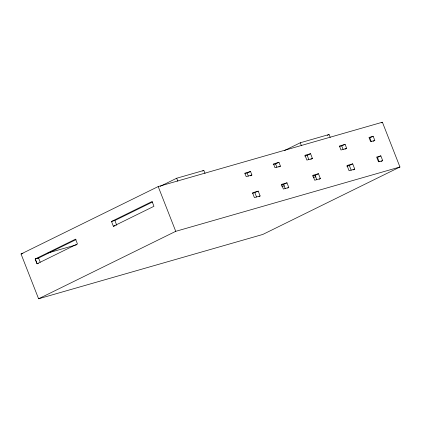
<?xml version="1.0" encoding="UTF-8"?>
<svg xmlns="http://www.w3.org/2000/svg" width="421" height="421" viewBox="0 0 421 421"><rect width="100%" height="100%" fill="white"/><g stroke="black" fill="none" stroke-linecap="round" stroke-linejoin="round"><path stroke-width="0.63" d="M21.05 254.005L158.196 186.556L382.405 122.222L399.95 166.995L262.804 234.444L38.595 298.778L21.05 254.005L22.945 253.463M160.19 186.345L176.683 178.236L203.843 170.442L205.011 173.415M202.664 171.021L203.843 170.442M37.09 263.772L35.217 258.983L75.575 239.133L77.448 243.922L37.059 263.788L38.19 263.462L37.09 263.772L35.185 258.999L38.574 258.026L76.038 239.596M111.481 221.472L152.086 201.501L153.96 206.295L113.36 226.261L111.481 221.472L114.875 220.499L152.534 201.975M284.364 150.592L300.268 142.772L329.08 134.504L330.222 137.43M244.901 173.841L250.542 171.531L251.905 175.015L250.232 175.836M327.312 135.373L329.08 134.504M273.166 164.653L275.592 163.958L278.949 162.306L280.46 166.169L278.781 166.99M304.725 156.054L307.193 155.349L310.551 153.697L312.435 158.512L310.761 159.338M381.231 122.795L382.405 122.222M339.489 146.682L345.125 144.377L346.688 148.371L345.01 149.197M38.595 298.778L175.741 231.329L399.95 166.995M252.589 193.439L258.231 191.134L260.125 195.965L259.004 196.512M373.143 141.282L374.822 140.456L373.174 136.257L369.822 137.909L371.233 141.503M281.191 185.156L283.607 184.461L286.959 182.814L288.795 187.498L287.68 188.045M312.577 176.083L315.103 175.362L318.455 173.71L320.381 178.625L319.265 179.172M346.825 166.232L349.346 165.511L352.703 163.858L354.761 169.121L353.087 169.942M381.026 161.453L382.7 160.627L380.831 155.859L377.479 157.512L379.111 161.68M278.949 162.306L273.492 163.874L275.002 167.732L280.46 166.169M310.551 153.697L304.993 155.291L306.883 160.106L312.435 158.512M373.174 136.257L368.98 137.462L370.622 141.661L374.822 140.456M250.542 171.531L244.822 173.173L246.185 176.657L251.905 175.015M345.125 144.377L339.426 146.013L340.989 150.008L346.688 148.371M113.36 226.261L115.054 225.777M318.455 173.71L312.782 175.341L314.703 180.256L320.381 178.625M352.703 163.858L347.02 165.49L349.083 170.747L354.761 169.121M286.959 182.814L281.528 184.372L283.365 189.055L288.795 187.498M380.831 155.859L376.632 157.07L378.5 161.832L382.7 160.627M258.231 191.134L252.516 192.771L254.41 197.602L260.125 195.965M48.047 252.963L76.922 244.675M281.775 186.561L284.296 185.835M313.287 177.515L315.808 176.794M35.217 258.983L38.574 258.026L40.221 262.215M341.768 146.029L343.11 149.45M349.346 165.511L351.177 170.184M307.193 155.349L308.846 159.559M315.103 175.362L316.813 179.73M300.268 142.772L301.436 145.745M275.592 163.958L276.892 167.263M283.607 184.461L285.212 188.561M247.19 173.184L248.327 176.083M254.879 192.781L256.531 197.012M176.683 178.236L177.851 181.209M158.196 186.556L175.741 231.329M114.875 220.499L116.749 225.288"/></g></svg>
